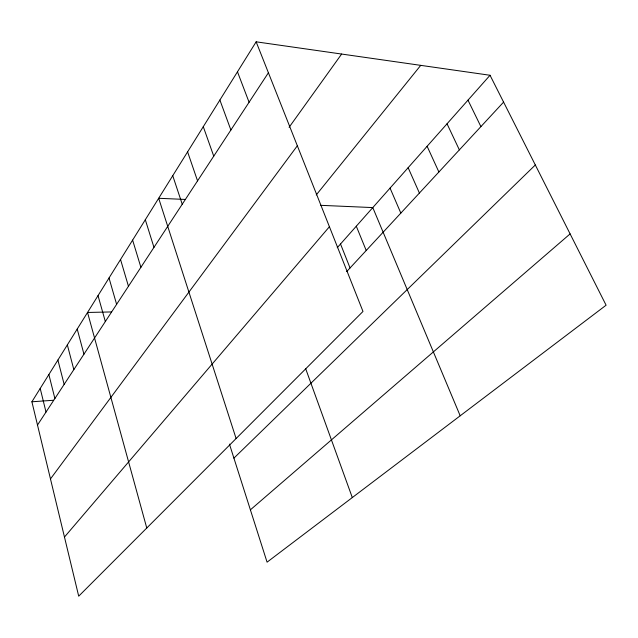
<?xml version="1.0" encoding="UTF-8"?>
<svg xmlns="http://www.w3.org/2000/svg" width="638" height="638" viewBox="0 0 638 638"><rect width="100%" height="100%" fill="white"/><g stroke="black" fill="none" stroke-linecap="round" stroke-linejoin="round"><path stroke-width="0.96" d="M256.149 41.821L362.99 311.456L78.705 596.179L31.9 401.781L256.149 41.821L490.04 75.268L606.1 305.203L267.075 562.166L229.441 444.104M37.498 425.044L268.407 72.764M289.094 127.313L341.633 54.047M50.474 478.923L297.34 145.783M316.233 194.965L420.729 65.355M64.47 537.044L329.415 226.721M337.239 247.711L490.04 75.268M346.689 271.589L503.589 102.112M233.915 458.132L535.322 164.979M250.391 509.834L570.109 233.899M31.9 401.781L53.592 400.257M111.467 311.934L87.542 312.468L146.764 528.017M185.179 199.439L158.679 198.282L236.108 438.537M320.802 205.332L372.791 207.589L460.189 415.793M467.989 100.158L480.9 126.619M447.039 123.796L459.36 149.882M427.117 146.285L438.888 171.997M408.145 167.698L419.405 193.043M390.057 188.106L400.839 213.1M356.299 226.203L366.22 250.495M340.525 244.011L350.055 267.952M237.472 71.807L249.083 102.255M219.879 100.038L230.892 130.008M305.626 368.581L352.304 497.568M203.283 126.683L213.746 156.166M187.596 151.86L197.549 180.873M172.746 175.697L182.237 204.232M145.312 219.727L153.965 247.361M132.616 240.111L140.894 267.306M120.534 259.514L128.461 286.279M109.018 278.001L116.618 304.342M98.029 295.633L105.334 321.56M77.214 329.041L83.953 354.17M67.349 344.879L73.833 369.609M57.906 360.031L64.151 384.379M48.871 374.538L54.884 398.519M40.21 388.446L46.008 412.052"/></g></svg>
